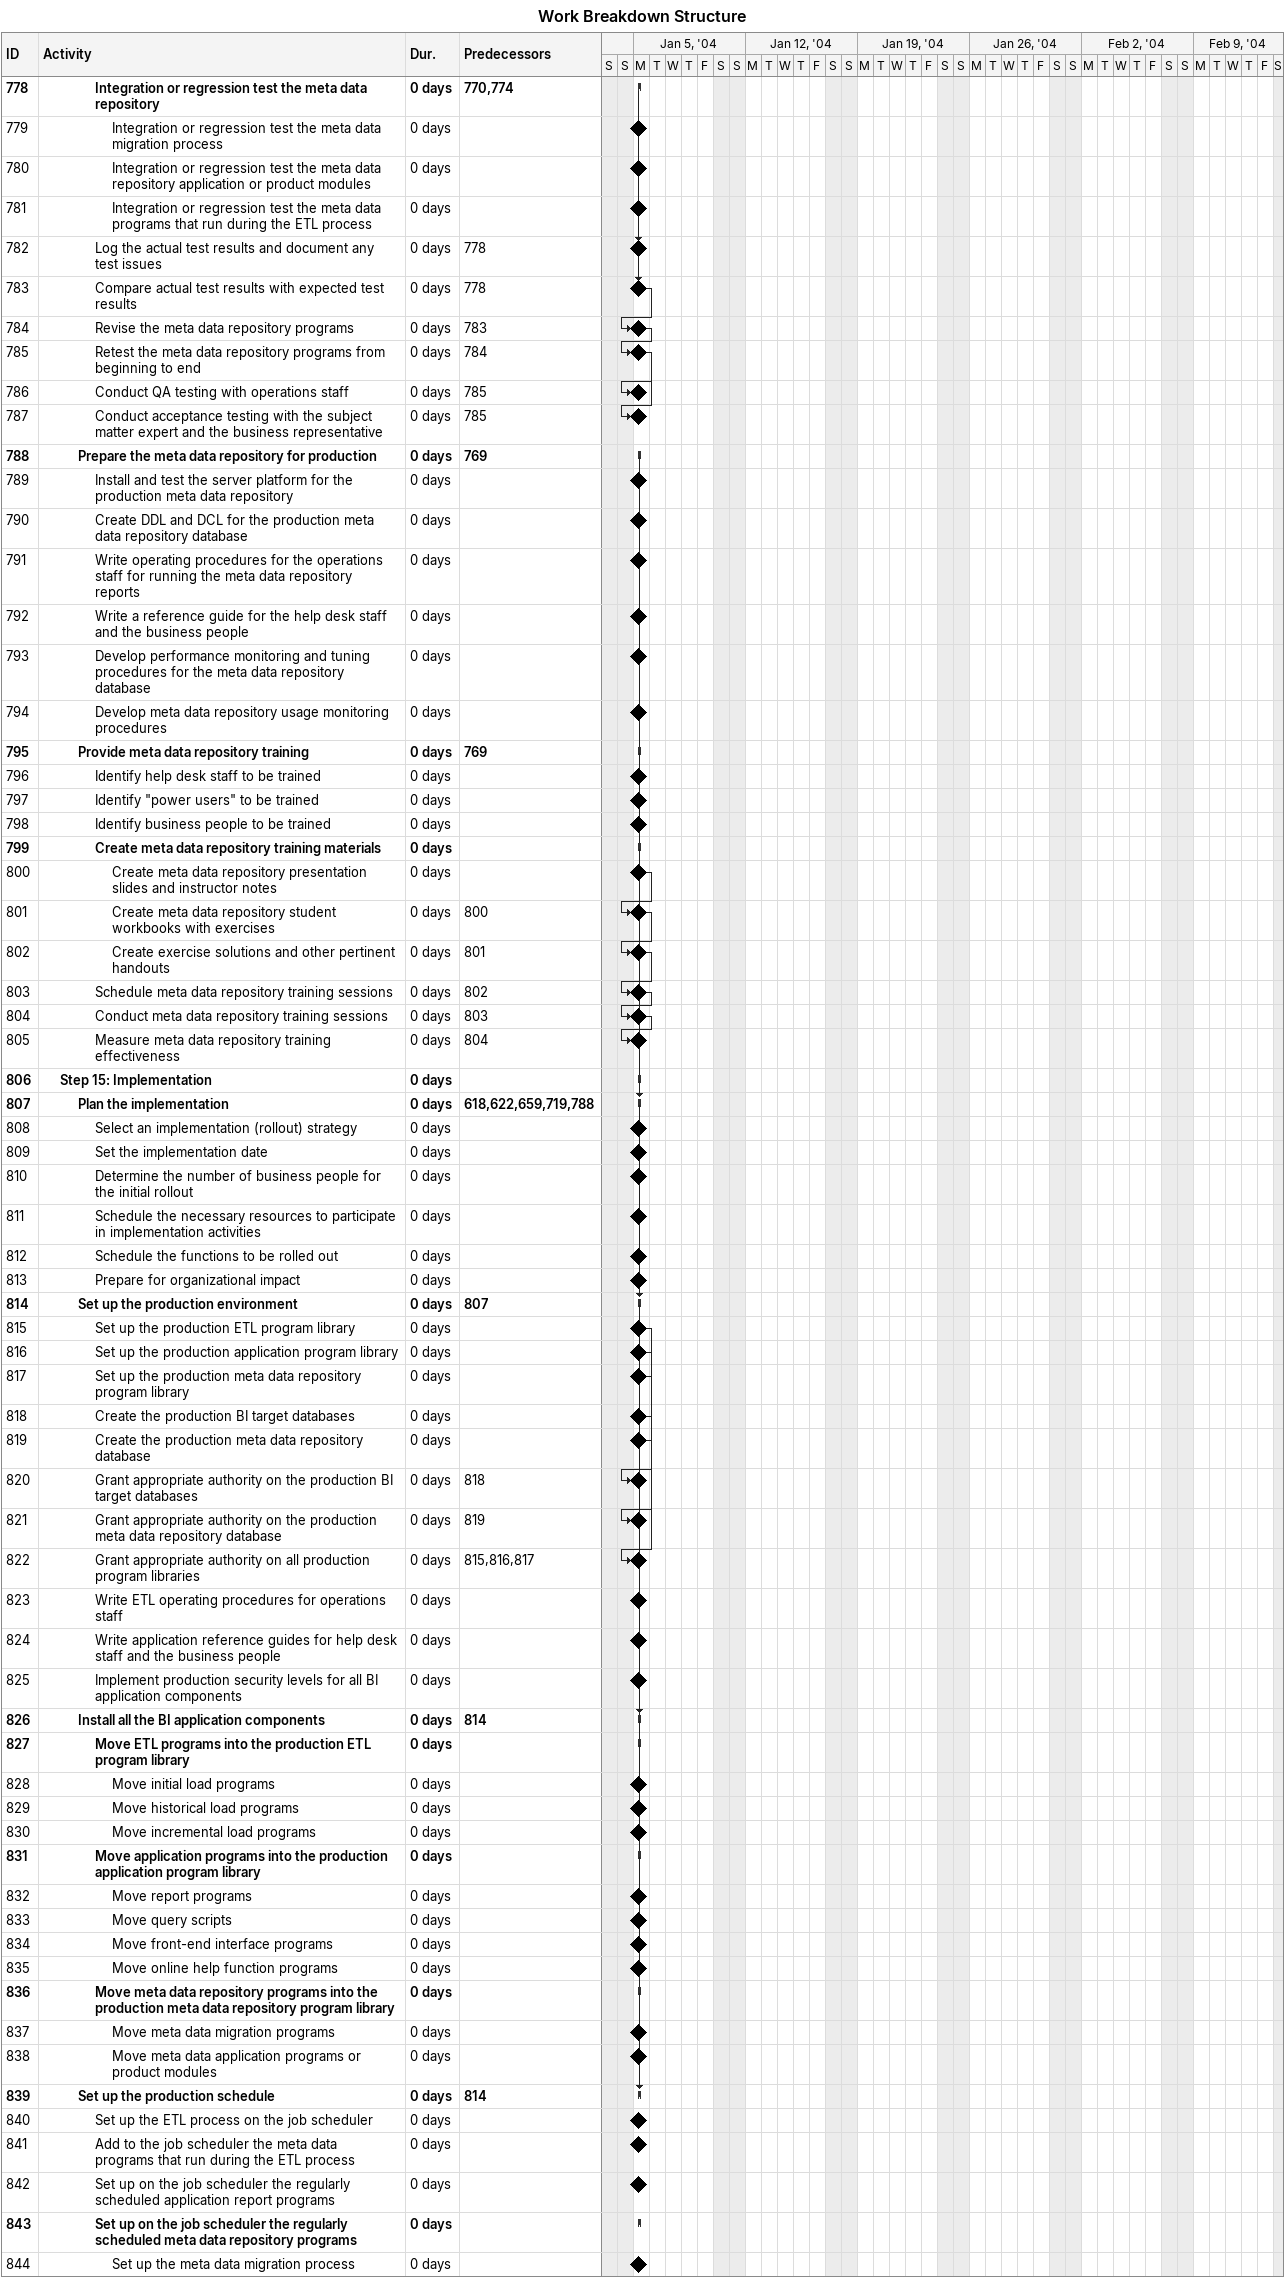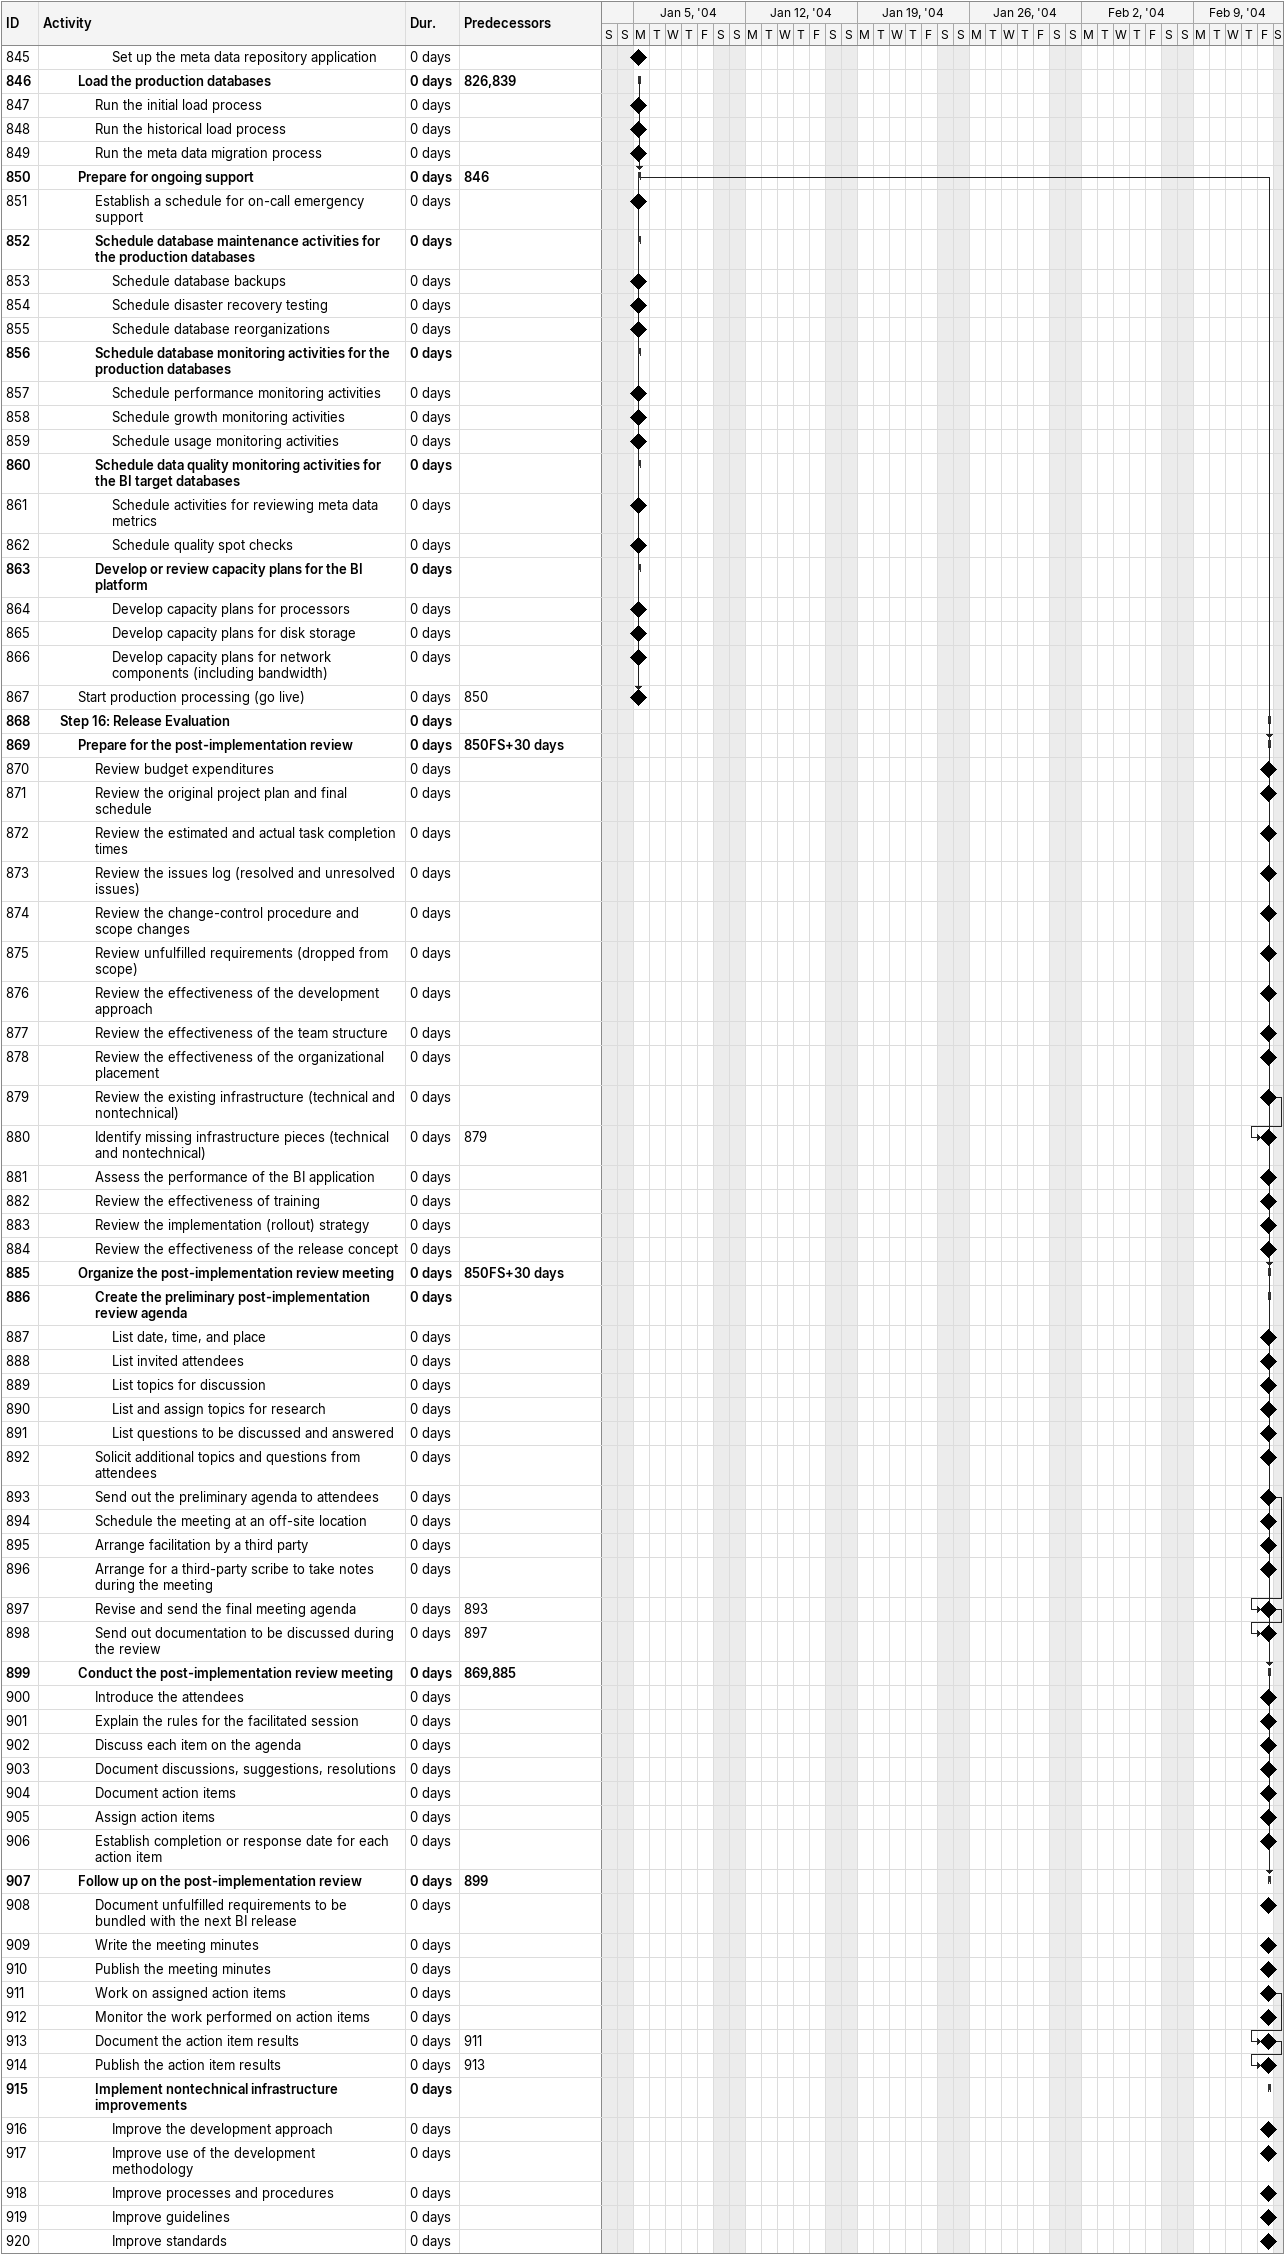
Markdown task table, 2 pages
Work Breakdown Structure

| ID | Level | Task | Duration | Start | Finish | Predecessors |
|---|---|---|---|---|---|---|
| 778 | 4 | **Integration or regression test the meta data repository** | 0d | 2004-01-05 | 2004-01-05 | 770, 774 |
| 779 | 5 | Integration or regression test the meta data migration process | 0d | 2004-01-05 | 2004-01-05 |  |
| 780 | 5 | Integration or regression test the meta data repository application or product modules | 0d | 2004-01-05 | 2004-01-05 |  |
| 781 | 5 | Integration or regression test the meta data programs that run during the ETL process | 0d | 2004-01-05 | 2004-01-05 |  |
| 782 | 4 | Log the actual test results and document any test issues | 0d | 2004-01-05 | 2004-01-05 | 778 |
| 783 | 4 | Compare actual test results with expected test results | 0d | 2004-01-05 | 2004-01-05 | 778 |
| 784 | 4 | Revise the meta data repository programs | 0d | 2004-01-05 | 2004-01-05 | 783 |
| 785 | 4 | Retest the meta data repository programs from beginning to end | 0d | 2004-01-05 | 2004-01-05 | 784 |
| 786 | 4 | Conduct QA testing with operations staff | 0d | 2004-01-05 | 2004-01-05 | 785 |
| 787 | 4 | Conduct acceptance testing with the subject matter expert and the business representative | 0d | 2004-01-05 | 2004-01-05 | 785 |
| 788 | 3 | **Prepare the meta data repository for production** | 0d | 2004-01-05 | 2004-01-05 | 769 |
| 789 | 4 | Install and test the server platform for the production meta data repository | 0d | 2004-01-05 | 2004-01-05 |  |
| 790 | 4 | Create DDL and DCL for the production meta data repository database | 0d | 2004-01-05 | 2004-01-05 |  |
| 791 | 4 | Write operating procedures for the operations staff for running the meta data repository reports | 0d | 2004-01-05 | 2004-01-05 |  |
| 792 | 4 | Write a reference guide for the help desk staff and the business people | 0d | 2004-01-05 | 2004-01-05 |  |
| 793 | 4 | Develop performance monitoring and tuning procedures for the meta data repository database | 0d | 2004-01-05 | 2004-01-05 |  |
| 794 | 4 | Develop meta data repository usage monitoring procedures | 0d | 2004-01-05 | 2004-01-05 |  |
| 795 | 3 | **Provide meta data repository training** | 0d | 2004-01-05 | 2004-01-05 | 769 |
| 796 | 4 | Identify help desk staff to be trained | 0d | 2004-01-05 | 2004-01-05 |  |
| 797 | 4 | Identify "power users" to be trained | 0d | 2004-01-05 | 2004-01-05 |  |
| 798 | 4 | Identify business people to be trained | 0d | 2004-01-05 | 2004-01-05 |  |
| 799 | 4 | **Create meta data repository training materials** | 0d | 2004-01-05 | 2004-01-05 |  |
| 800 | 5 | Create meta data repository presentation slides and instructor notes | 0d | 2004-01-05 | 2004-01-05 |  |
| 801 | 5 | Create meta data repository student workbooks with exercises | 0d | 2004-01-05 | 2004-01-05 | 800 |
| 802 | 5 | Create exercise solutions and other pertinent handouts | 0d | 2004-01-05 | 2004-01-05 | 801 |
| 803 | 4 | Schedule meta data repository training sessions | 0d | 2004-01-05 | 2004-01-05 | 802 |
| 804 | 4 | Conduct meta data repository training sessions | 0d | 2004-01-05 | 2004-01-05 | 803 |
| 805 | 4 | Measure meta data repository training effectiveness | 0d | 2004-01-05 | 2004-01-05 | 804 |
| 806 | 2 | **Step 15: Implementation** | 0d | 2004-01-05 | 2004-01-05 |  |
| 807 | 3 | **Plan the implementation** | 0d | 2004-01-05 | 2004-01-05 | 618, 622, 659, 719, 788 |
| 808 | 4 | Select an implementation (rollout) strategy | 0d | 2004-01-05 | 2004-01-05 |  |
| 809 | 4 | Set the implementation date | 0d | 2004-01-05 | 2004-01-05 |  |
| 810 | 4 | Determine the number of business people for the initial rollout | 0d | 2004-01-05 | 2004-01-05 |  |
| 811 | 4 | Schedule the necessary resources to participate in implementation activities | 0d | 2004-01-05 | 2004-01-05 |  |
| 812 | 4 | Schedule the functions to be rolled out | 0d | 2004-01-05 | 2004-01-05 |  |
| 813 | 4 | Prepare for organizational impact | 0d | 2004-01-05 | 2004-01-05 |  |
| 814 | 3 | **Set up the production environment** | 0d | 2004-01-05 | 2004-01-05 | 807 |
| 815 | 4 | Set up the production ETL program library | 0d | 2004-01-05 | 2004-01-05 |  |
| 816 | 4 | Set up the production application program library | 0d | 2004-01-05 | 2004-01-05 |  |
| 817 | 4 | Set up the production meta data repository program library | 0d | 2004-01-05 | 2004-01-05 |  |
| 818 | 4 | Create the production BI target databases | 0d | 2004-01-05 | 2004-01-05 |  |
| 819 | 4 | Create the production meta data repository database | 0d | 2004-01-05 | 2004-01-05 |  |
| 820 | 4 | Grant appropriate authority on the production BI target databases | 0d | 2004-01-05 | 2004-01-05 | 818 |
| 821 | 4 | Grant appropriate authority on the production meta data repository database | 0d | 2004-01-05 | 2004-01-05 | 819 |
| 822 | 4 | Grant appropriate authority on all production program libraries | 0d | 2004-01-05 | 2004-01-05 | 815, 816, 817 |
| 823 | 4 | Write ETL operating procedures for operations staff | 0d | 2004-01-05 | 2004-01-05 |  |
| 824 | 4 | Write application reference guides for help desk staff and the business people | 0d | 2004-01-05 | 2004-01-05 |  |
| 825 | 4 | Implement production security levels for all BI application components | 0d | 2004-01-05 | 2004-01-05 |  |
| 826 | 3 | **Install all the BI application components** | 0d | 2004-01-05 | 2004-01-05 | 814 |
| 827 | 4 | **Move ETL programs into the production ETL program library** | 0d | 2004-01-05 | 2004-01-05 |  |
| 828 | 5 | Move initial load programs | 0d | 2004-01-05 | 2004-01-05 |  |
| 829 | 5 | Move historical load programs | 0d | 2004-01-05 | 2004-01-05 |  |
| 830 | 5 | Move incremental load programs | 0d | 2004-01-05 | 2004-01-05 |  |
| 831 | 4 | **Move application programs into the production application program library** | 0d | 2004-01-05 | 2004-01-05 |  |
| 832 | 5 | Move report programs | 0d | 2004-01-05 | 2004-01-05 |  |
| 833 | 5 | Move query scripts | 0d | 2004-01-05 | 2004-01-05 |  |
| 834 | 5 | Move front-end interface programs | 0d | 2004-01-05 | 2004-01-05 |  |
| 835 | 5 | Move online help function programs | 0d | 2004-01-05 | 2004-01-05 |  |
| 836 | 4 | **Move meta data repository programs into the production meta data repository program library** | 0d | 2004-01-05 | 2004-01-05 |  |
| 837 | 5 | Move meta data migration programs | 0d | 2004-01-05 | 2004-01-05 |  |
| 838 | 5 | Move meta data application programs or product modules | 0d | 2004-01-05 | 2004-01-05 |  |
| 839 | 3 | **Set up the production schedule** | 0d | 2004-01-05 | 2004-01-05 | 814 |
| 840 | 4 | Set up the ETL process on the job scheduler | 0d | 2004-01-05 | 2004-01-05 |  |
| 841 | 4 | Add to the job scheduler the meta data programs that run during the ETL process | 0d | 2004-01-05 | 2004-01-05 |  |
| 842 | 4 | Set up on the job scheduler the regularly scheduled application report programs | 0d | 2004-01-05 | 2004-01-05 |  |
| 843 | 4 | **Set up on the job scheduler the regularly scheduled meta data repository programs** | 0d | 2004-01-05 | 2004-01-05 |  |
| 844 | 5 | Set up the meta data migration process | 0d | 2004-01-05 | 2004-01-05 |  |
| 845 | 5 | Set up the meta data repository application | 0d | 2004-01-05 | 2004-01-05 |  |
| 846 | 3 | **Load the production databases** | 0d | 2004-01-05 | 2004-01-05 | 826, 839 |
| 847 | 4 | Run the initial load process | 0d | 2004-01-05 | 2004-01-05 |  |
| 848 | 4 | Run the historical load process | 0d | 2004-01-05 | 2004-01-05 |  |
| 849 | 4 | Run the meta data migration process | 0d | 2004-01-05 | 2004-01-05 |  |
| 850 | 3 | **Prepare for ongoing support** | 0d | 2004-01-05 | 2004-01-05 | 846 |
| 851 | 4 | Establish a schedule for on-call emergency support | 0d | 2004-01-05 | 2004-01-05 |  |
| 852 | 4 | **Schedule database maintenance activities for the production databases** | 0d | 2004-01-05 | 2004-01-05 |  |
| 853 | 5 | Schedule database backups | 0d | 2004-01-05 | 2004-01-05 |  |
| 854 | 5 | Schedule disaster recovery testing | 0d | 2004-01-05 | 2004-01-05 |  |
| 855 | 5 | Schedule database reorganizations | 0d | 2004-01-05 | 2004-01-05 |  |
| 856 | 4 | **Schedule database monitoring activities for the production databases** | 0d | 2004-01-05 | 2004-01-05 |  |
| 857 | 5 | Schedule performance monitoring activities | 0d | 2004-01-05 | 2004-01-05 |  |
| 858 | 5 | Schedule growth monitoring activities | 0d | 2004-01-05 | 2004-01-05 |  |
| 859 | 5 | Schedule usage monitoring activities | 0d | 2004-01-05 | 2004-01-05 |  |
| 860 | 4 | **Schedule data quality monitoring activities for the BI target databases** | 0d | 2004-01-05 | 2004-01-05 |  |
| 861 | 5 | Schedule activities for reviewing meta data metrics | 0d | 2004-01-05 | 2004-01-05 |  |
| 862 | 5 | Schedule quality spot checks | 0d | 2004-01-05 | 2004-01-05 |  |
| 863 | 4 | **Develop or review capacity plans for the BI platform** | 0d | 2004-01-05 | 2004-01-05 |  |
| 864 | 5 | Develop capacity plans for processors | 0d | 2004-01-05 | 2004-01-05 |  |
| 865 | 5 | Develop capacity plans for disk storage | 0d | 2004-01-05 | 2004-01-05 |  |
| 866 | 5 | Develop capacity plans for network components (including bandwidth) | 0d | 2004-01-05 | 2004-01-05 |  |
| 867 | 3 | Start production processing (go live) | 0d | 2004-01-05 | 2004-01-05 | 850 |
| 868 | 2 | **Step 16: Release Evaluation** | 0d | 2004-02-13 | 2004-02-13 |  |
| 869 | 3 | **Prepare for the post-implementation review** | 0d | 2004-02-13 | 2004-02-13 | 850FS+30d |
| 870 | 4 | Review budget expenditures | 0d | 2004-02-13 | 2004-02-13 |  |
| 871 | 4 | Review the original project plan and final schedule | 0d | 2004-02-13 | 2004-02-13 |  |
| 872 | 4 | Review the estimated and actual task completion times | 0d | 2004-02-13 | 2004-02-13 |  |
| 873 | 4 | Review the issues log (resolved and unresolved issues) | 0d | 2004-02-13 | 2004-02-13 |  |
| 874 | 4 | Review the change-control procedure and scope changes | 0d | 2004-02-13 | 2004-02-13 |  |
| 875 | 4 | Review unfulfilled requirements (dropped from scope) | 0d | 2004-02-13 | 2004-02-13 |  |
| 876 | 4 | Review the effectiveness of the development approach | 0d | 2004-02-13 | 2004-02-13 |  |
| 877 | 4 | Review the effectiveness of the team structure | 0d | 2004-02-13 | 2004-02-13 |  |
| 878 | 4 | Review the effectiveness of the organizational placement | 0d | 2004-02-13 | 2004-02-13 |  |
| 879 | 4 | Review the existing infrastructure (technical and nontechnical) | 0d | 2004-02-13 | 2004-02-13 |  |
| 880 | 4 | Identify missing infrastructure pieces (technical and nontechnical) | 0d | 2004-02-13 | 2004-02-13 | 879 |
| 881 | 4 | Assess the performance of the BI application | 0d | 2004-02-13 | 2004-02-13 |  |
| 882 | 4 | Review the effectiveness of training | 0d | 2004-02-13 | 2004-02-13 |  |
| 883 | 4 | Review the implementation (rollout) strategy | 0d | 2004-02-13 | 2004-02-13 |  |
| 884 | 4 | Review the effectiveness of the release concept | 0d | 2004-02-13 | 2004-02-13 |  |
| 885 | 3 | **Organize the post-implementation review meeting** | 0d | 2004-02-13 | 2004-02-13 | 850FS+30d |
| 886 | 4 | **Create the preliminary post-implementation review agenda** | 0d | 2004-02-13 | 2004-02-13 |  |
| 887 | 5 | List date, time, and place | 0d | 2004-02-13 | 2004-02-13 |  |
| 888 | 5 | List invited attendees | 0d | 2004-02-13 | 2004-02-13 |  |
| 889 | 5 | List topics for discussion | 0d | 2004-02-13 | 2004-02-13 |  |
| 890 | 5 | List and assign topics for research | 0d | 2004-02-13 | 2004-02-13 |  |
| 891 | 5 | List questions to be discussed and answered | 0d | 2004-02-13 | 2004-02-13 |  |
| 892 | 4 | Solicit additional topics and questions from attendees | 0d | 2004-02-13 | 2004-02-13 |  |
| 893 | 4 | Send out the preliminary agenda to attendees | 0d | 2004-02-13 | 2004-02-13 |  |
| 894 | 4 | Schedule the meeting at an off-site location | 0d | 2004-02-13 | 2004-02-13 |  |
| 895 | 4 | Arrange facilitation by a third party | 0d | 2004-02-13 | 2004-02-13 |  |
| 896 | 4 | Arrange for a third-party scribe to take notes during the meeting | 0d | 2004-02-13 | 2004-02-13 |  |
| 897 | 4 | Revise and send the final meeting agenda | 0d | 2004-02-13 | 2004-02-13 | 893 |
| 898 | 4 | Send out documentation to be discussed during the review | 0d | 2004-02-13 | 2004-02-13 | 897 |
| 899 | 3 | **Conduct the post-implementation review meeting** | 0d | 2004-02-13 | 2004-02-13 | 869, 885 |
| 900 | 4 | Introduce the attendees | 0d | 2004-02-13 | 2004-02-13 |  |
| 901 | 4 | Explain the rules for the facilitated session | 0d | 2004-02-13 | 2004-02-13 |  |
| 902 | 4 | Discuss each item on the agenda | 0d | 2004-02-13 | 2004-02-13 |  |
| 903 | 4 | Document discussions, suggestions, resolutions | 0d | 2004-02-13 | 2004-02-13 |  |
| 904 | 4 | Document action items | 0d | 2004-02-13 | 2004-02-13 |  |
| 905 | 4 | Assign action items | 0d | 2004-02-13 | 2004-02-13 |  |
| 906 | 4 | Establish completion or response date for each action item | 0d | 2004-02-13 | 2004-02-13 |  |
| 907 | 3 | **Follow up on the post-implementation review** | 0d | 2004-02-13 | 2004-02-13 | 899 |
| 908 | 4 | Document unfulfilled requirements to be bundled with the next BI release | 0d | 2004-02-13 | 2004-02-13 |  |
| 909 | 4 | Write the meeting minutes | 0d | 2004-02-13 | 2004-02-13 |  |
| 910 | 4 | Publish the meeting minutes | 0d | 2004-02-13 | 2004-02-13 |  |
| 911 | 4 | Work on assigned action items | 0d | 2004-02-13 | 2004-02-13 |  |
| 912 | 4 | Monitor the work performed on action items | 0d | 2004-02-13 | 2004-02-13 |  |
| 913 | 4 | Document the action item results | 0d | 2004-02-13 | 2004-02-13 | 911 |
| 914 | 4 | Publish the action item results | 0d | 2004-02-13 | 2004-02-13 | 913 |
| 915 | 4 | **Implement nontechnical infrastructure improvements** | 0d | 2004-02-13 | 2004-02-13 |  |
| 916 | 5 | Improve the development approach | 0d | 2004-02-13 | 2004-02-13 |  |
| 917 | 5 | Improve use of the development methodology | 0d | 2004-02-13 | 2004-02-13 |  |
| 918 | 5 | Improve processes and procedures | 0d | 2004-02-13 | 2004-02-13 |  |
| 919 | 5 | Improve guidelines | 0d | 2004-02-13 | 2004-02-13 |  |
| 920 | 5 | Improve standards | 0d | 2004-02-13 | 2004-02-13 |  |
